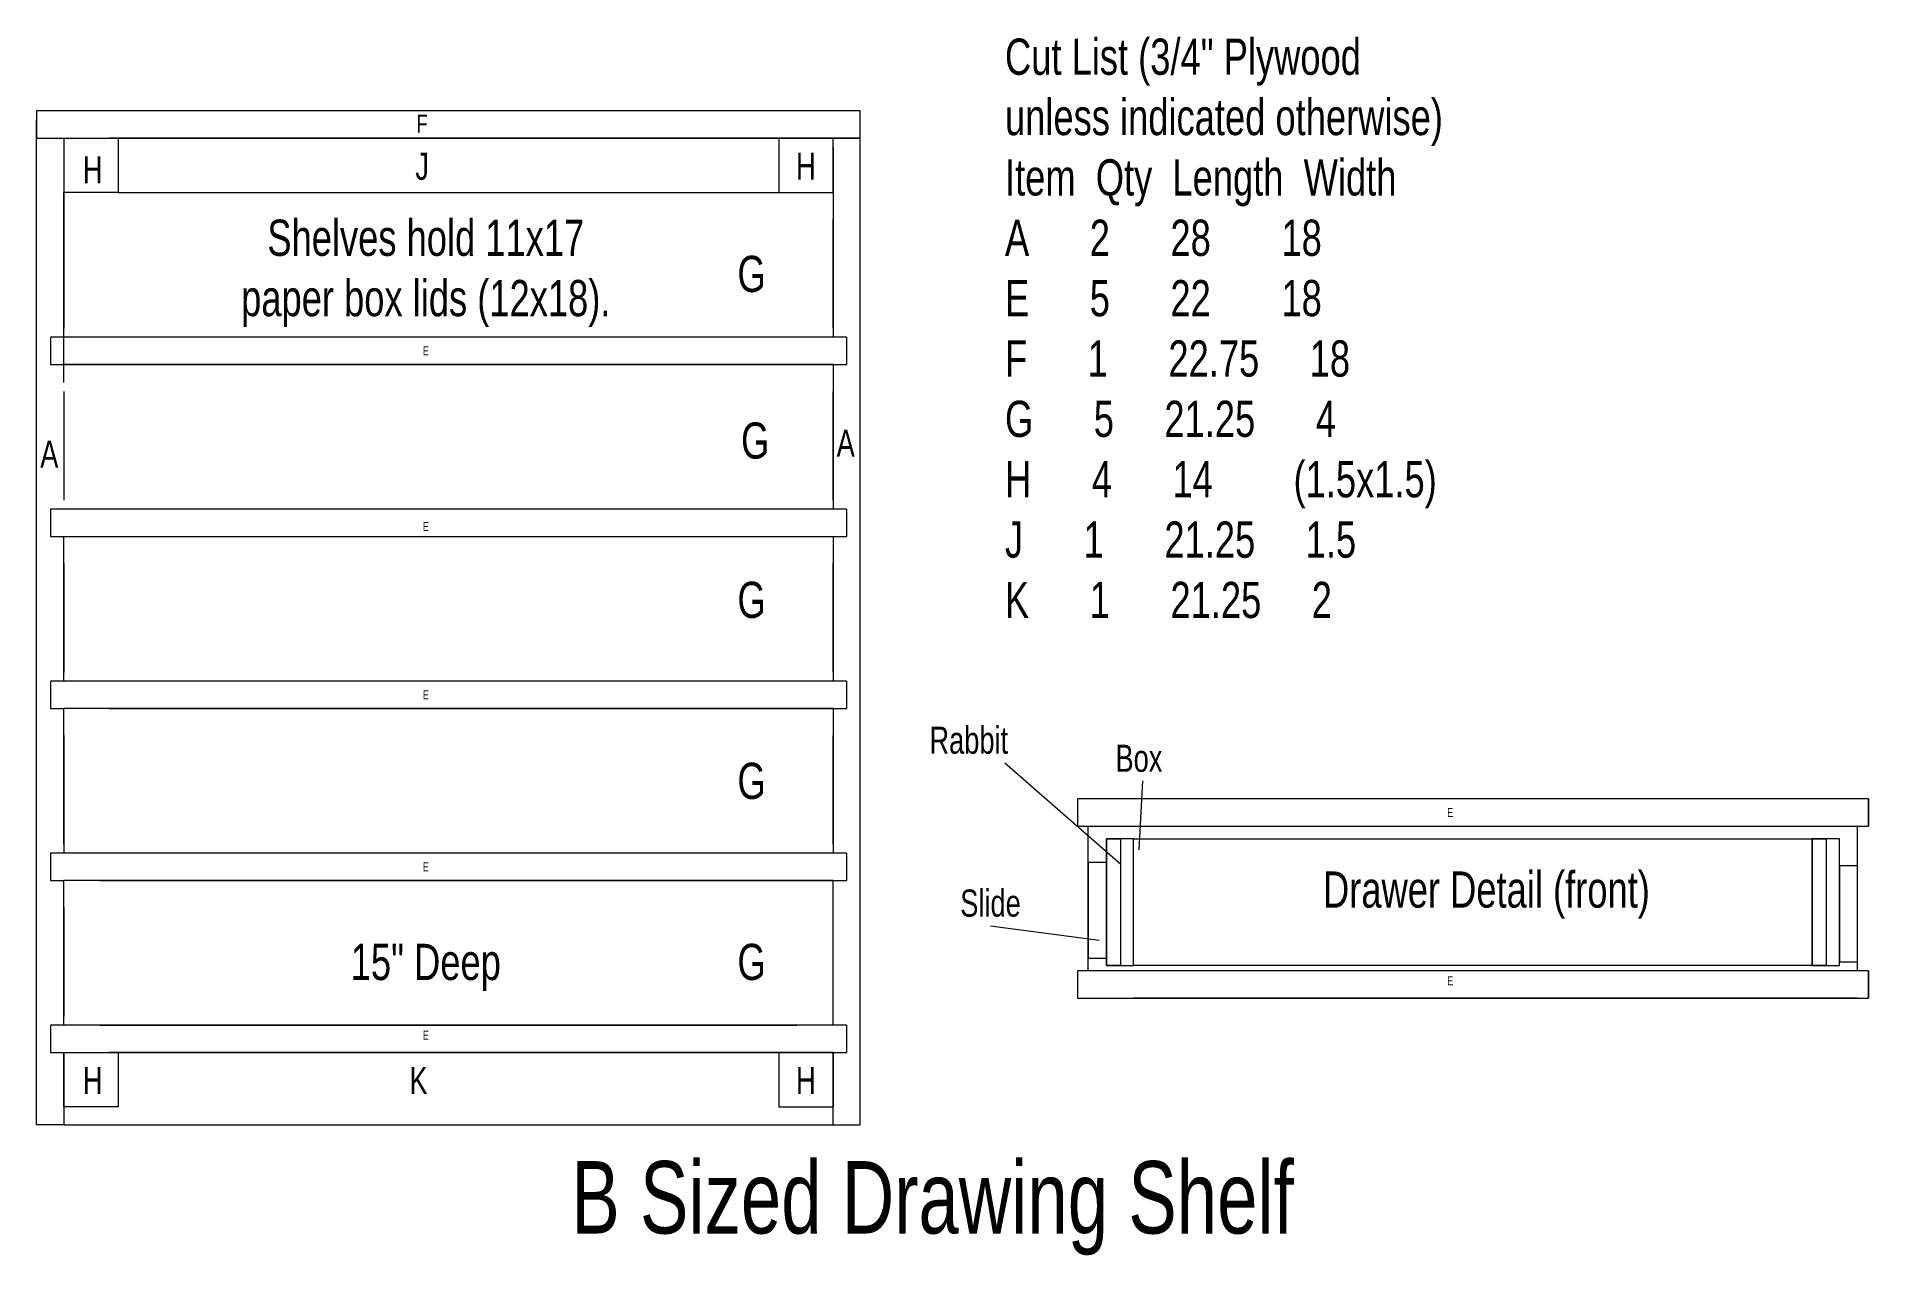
# Model space of a CAD drawing. Header units: inches. Extents: x -0.8 to 49.9, y -3.6 to 30.1.
import ezdxf

# ---------------------------------------------------------------- set-up
doc = ezdxf.new("R2010")
doc.units = ezdxf.units.IN
doc.layers.get('0').update_dxf_attribs({"linetype": 'CONTINUOUS', "lineweight": 0})
doc.styles.get("Standard").update_dxf_attribs({"font": 'txt', "width": 0.75})

msp = doc.modelspace()

# ---------------------------------------------------------------- linework, layer by layer
for p, q in [((22, 28), (-0.75, 28)), ((-0.75, 28), (-0.75, 27.25)), ((22, 27.25), (22, 28)), ((-0.75, 0), (-0.75, 27.75)), ((-0.75, 27.25), (0, 27.25)), ((0, 27.25), (1.5, 27.25)), ((0, 27.25), (0, 26)), ((0, 27), (0, 22.75)), ((0.5, 27.25), (22, 27.25)), ((21.25, 27.25), (1.25, 27.25)), ((1.5, 27.25), (1.5, 25.75)), ((19.75, 27.25), (19.75, 25.75)), ((21.25, 27.25), (19.75, 27.25)), ((21.25, 25.75), (21.25, 27.25)), ((22, 27.25), (21.25, 27.25)), ((21.25, 26), (21.25, 27.25)), ((21.25, 27), (21.25, 21.75)), ((22, 0), (22, 27.25)), ((0, 20.5), (0, 25.75)), ((1.5, 25.75), (0, 25.75)), ((1.5, 25.75), (19.75, 25.75)), ((19.75, 25.75), (21.25, 25.75)), ((0, 25), (0, 22)), ((21.25, 22), (21.25, 25)), ((0, 21.75), (-0.365, 21.75)), ((-0.365, 21.75), (-0.365, 21)), ((21.25, 21.75), (0, 21.75)), ((21.625, 21.75), (21.25, 21.75)), ((21.625, 21.75), (21.625, 21)), ((-0.365, 21), (0, 21)), ((0, 21), (21.25, 21)), ((21.25, 21), (0, 21)), ((21.25, 21), (1.25, 21)), ((1.25, 21), (21.25, 21)), ((1.25, 21), (21.25, 21)), ((21.25, 21), (21.25, 17)), ((21.25, 21), (21.625, 21)), ((0, 20.25), (0, 17.25)), ((21.25, 17.25), (21.25, 20.25)), ((0, 17), (-0.365, 17)), ((-0.365, 17), (-0.365, 16.25)), ((21.25, 17), (0, 17)), ((21.625, 17), (21.25, 17)), ((21.625, 17), (21.625, 16.25)), ((-0.365, 16.25), (0, 16.25)), ((0, 12.25), (0, 16.25)), ((0, 16.25), (21.25, 16.25)), ((21.25, 16.25), (21.25, 12.25)), ((21.25, 16.25), (21.625, 16.25)), ((0, 15.5), (0, 12.5)), ((21.25, 12.5), (21.25, 15.5)), ((0, 12.25), (-0.365, 12.25)), ((-0.365, 12.25), (-0.365, 11.5)), ((21.25, 12.25), (0, 12.25)), ((21.625, 12.25), (21.25, 12.25)), ((21.625, 12.25), (21.625, 11.5)), ((-0.365, 11.5), (0, 11.5)), ((21.25, 11.5), (0, 11.5)), ((0, 7.75), (0, 11.5)), ((1.25, 11.5), (21.25, 11.5)), ((1.25, 11.5), (21.25, 11.5)), ((1.25, 11.5), (21.25, 11.5)), ((21.25, 11.5), (1.25, 11.5)), ((21.25, 11.5), (21.25, 7.5)), ((21.25, 11.5), (21.625, 11.5)), ((0, 10.75), (0, 7.5)), ((21.25, 7.75), (21.25, 10.75)), ((26, 10), (29.2, 7.2)), ((29.8, 9.5), (29.7, 7.6)), ((28.3, 9), (28, 9)), ((28, 9), (28, 8.25)), ((49.55, 9), (28.3, 9)), ((49.85, 9), (49.55, 9)), ((49.85, 9), (49.85, 8.25)), ((49.85, 9), (49.85, 8.25)), ((49.85, 9), (49.85, 8.25)), ((49.85, 8.25), (49.85, 9)), ((28, 8.25), (28.3, 8.25)), ((28.3, 4.25), (28.3, 8.25)), ((28.3, 8.25), (49.55, 8.25)), ((49.55, 8.25), (49.85, 8.25)), ((49.55, 4.25), (49.55, 8.25)), ((29.55, 7.9), (28.8, 7.9)), ((28.8, 7.9), (28.8, 4.4)), ((28.8, 7.9), (29.187, 7.9)), ((28.8, 4.4), (28.8, 7.9)), ((29.187, 7.9), (29.187, 4.4)), ((29.55, 4.4), (29.55, 7.9)), ((29.55, 4.4), (29.55, 7.9)), ((29.55, 7.9), (48.3, 7.9)), ((48.3, 7.9), (48.3, 4.4)), ((49.05, 7.9), (48.3, 7.9)), ((48.3, 7.9), (48.3, 4.4)), ((48.3, 7.9), (48.3, 4.4)), ((48.3, 7.9), (48.688, 7.9)), ((48.3, 4.4), (48.3, 7.9)), ((48.688, 7.9), (48.688, 4.4)), ((49.05, 4.4), (49.05, 7.9)), ((0, 7.5), (-0.365, 7.5)), ((-0.365, 7.5), (-0.365, 6.75)), ((21.25, 7.5), (0, 7.5)), ((21.625, 7.5), (21.25, 7.5)), ((21.625, 7.5), (21.625, 6.75)), ((28.8, 7.25), (28.3, 7.25)), ((28.3, 7.25), (28.3, 4.6)), ((28.8, 7.5), (28.8, 4.5)), ((28.8, 4.6), (28.8, 7.25)), ((48.3, 7.5), (48.3, 4.5)), ((48.3, 4.6), (48.3, 7.25)), ((49.55, 7.15), (49.05, 7.15)), ((49.05, 7.15), (49.05, 4.5)), ((49.55, 4.5), (49.55, 7.5)), ((49.55, 4.5), (49.55, 7.15)), ((-0.365, 6.75), (0, 6.75)), ((21.25, 6.75), (0, 6.75)), ((0, 2.75), (0, 6.75)), ((20.25, 6.75), (1, 6.75)), ((1, 6.75), (1.75, 6.75)), ((1.25, 6.75), (21.25, 6.75)), ((21.25, 6.75), (1.25, 6.75)), ((1.25, 6.75), (21.25, 6.75)), ((1.25, 6.75), (21.25, 6.75)), ((21.25, 2.75), (21.25, 6.75)), ((21.25, 6.75), (21.625, 6.75)), ((0, 6), (0, 3)), ((21.25, 3), (21.25, 6)), ((25.6, 5.5), (28.6, 5.1)), ((28.3, 4.6), (28.8, 4.6)), ((28.3, 4.25), (28, 4.25)), ((28, 4.25), (28, 3.5)), ((49.55, 4.25), (28.3, 4.25)), ((28.8, 4.4), (29.55, 4.4)), ((29.187, 4.4), (28.8, 4.4)), ((48.3, 4.4), (29.55, 4.4)), ((48.3, 4.4), (49.05, 4.4)), ((48.688, 4.4), (48.3, 4.4)), ((49.05, 4.5), (49.55, 4.5)), ((49.85, 4.25), (49.55, 4.25)), ((49.85, 4.25), (49.85, 3.5)), ((49.85, 4.25), (49.85, 3.5)), ((49.85, 4.25), (49.85, 3.5)), ((49.85, 3.5), (49.85, 4.25)), ((28, 3.5), (28.3, 3.5)), ((28.3, 3.5), (29.8, 3.5)), ((49.55, 3.5), (29.55, 3.5)), ((29.55, 3.5), (49.55, 3.5)), ((29.55, 3.5), (49.55, 3.5)), ((49.55, 3.5), (48.05, 3.5)), ((49.55, 3.5), (49.85, 3.5)), ((0, 2.75), (-0.365, 2.75)), ((-0.365, 2.75), (-0.365, 2)), ((21.25, 2.75), (0, 2.75)), ((1, 2.75), (20.25, 2.75)), ((1.75, 2.75), (1, 2.75)), ((21.625, 2.75), (21.25, 2.75)), ((21.625, 2.75), (21.625, 2)), ((-0.365, 2), (0, 2)), ((-0.3, 2), (0, 2)), ((0, 2), (0, 0)), ((0, 2), (1.5, 2)), ((0, 0.5), (0, 2)), ((0, 0.5), (0, 2)), ((21.25, 2), (1.25, 2)), ((1.25, 2), (21.25, 2)), ((1.25, 2), (21.25, 2)), ((1.5, 2), (1.5, 0.5)), ((21.25, 2), (19.75, 2)), ((19.75, 2), (19.75, 0.5)), ((21.25, 0), (21.25, 2)), ((21.25, 0.5), (21.25, 2)), ((21.25, 2), (21.25, 0.5)), ((21.25, 2), (21.625, 2)), ((0, 0), (-0.75, 0)), ((1.5, 0.5), (0, 0.5)), ((0, 0), (21.25, 0)), ((19.75, 0.5), (21.25, 0.5)), ((21.25, 0), (22, 0))]:
    msp.add_line(p, q)

# ---------------------------------------------------------------- texts
at = {"width": 100}
for s, insert, char_height, attachment_point in [('Cut\\~List\\~(3/4"\\~Plywood\\Punless\\~indicated\\~otherwise)\\PItem\\~\\~Qty\\~\\~Length\\~\\~Width\\PA\\~\\~\\~\\~\\~\\~2\\~\\~\\~\\~\\~\\~28\\~\\~\\~\\~\\~\\~\\~18\\PE\\~\\~\\~\\~\\~\\~5\\~\\~\\~\\~\\~\\~22\\~\\~\\~\\~\\~\\~\\~18\\PF\\~\\~\\~\\~\\~\\~1\\~\\~\\~\\~\\~\\~22.75\\~\\~\\~\\~\\~18\\PG\\~\\~\\~\\~\\~\\~5\\~\\~\\~\\~\\~21.25\\~\\~\\~\\~\\~\\~4\\PH\\~\\~\\~\\~\\~\\~4\\~\\~\\~\\~\\~\\~14\\~\\~\\~\\~\\~\\~\\~\\~(1.5x1.5)\\PJ\\~\\~\\~\\~\\~\\~1\\~\\~\\~\\~\\~\\~21.25\\~\\~\\~\\~\\~1.5\\PK\\~\\~\\~\\~\\~\\~1\\~\\~\\~\\~\\~\\~21.25\\~\\~\\~\\~\\~2\\P', (26, 30), 1, 1), ('F', (9.9, 27.9), 0.5, 2), ('J', (9.9, 26.85), 0.75, 2), ('H', (20.5, 26.85), 0.75, 2), ('H', (0.8, 26.75), 0.75, 2), ('Shelves\\~hold\\~11x17\\~\\Ppaper\\~box\\~lids\\~(12x18).', (10, 25), 1, 2), ('G', (19, 24), 1, 2), ('E', (10, 21.5), 0.25, 2), ('G', (19.1, 19.4), 1, 2), ('A', (-0.4, 18.9), 0.75, 2), ('A', (21.6, 19.2), 0.75, 2), ('E', (10, 16.65), 0.25, 2), ('G', (19, 15), 1, 2), ('E', (10, 12), 0.25, 2), ('Rabbit', (25, 11), 0.75, 2), ('Box', (29.7, 10.5), 0.75, 2), ('G', (19, 10), 1, 2), ('E', (38.3, 8.75), 0.25, 2), ('E', (10, 7.25), 0.25, 2), ('Drawer\\~Detail\\~(front)', (39.3, 7), 1, 2), ('Slide', (25.6, 6.5), 0.75, 2), ('15"\\~Deep', (10, 5), 1, 2), ('G', (19, 5), 1, 2), ('E', (38.3, 4.1), 0.25, 2), ('E', (10, 2.6), 0.25, 2), ('H', (0.8, 1.6), 0.75, 2), ('K', (9.8, 1.6), 0.75, 2), ('H', (20.5, 1.6), 0.75, 2), ('B\\~Sized\\~Drawing\\~Shelf', (24, -1), 2, 2)]:
    msp.add_mtext(s, dxfattribs=dict(at, insert=insert, char_height=char_height, attachment_point=attachment_point))

doc.saveas('drawing.dxf')
